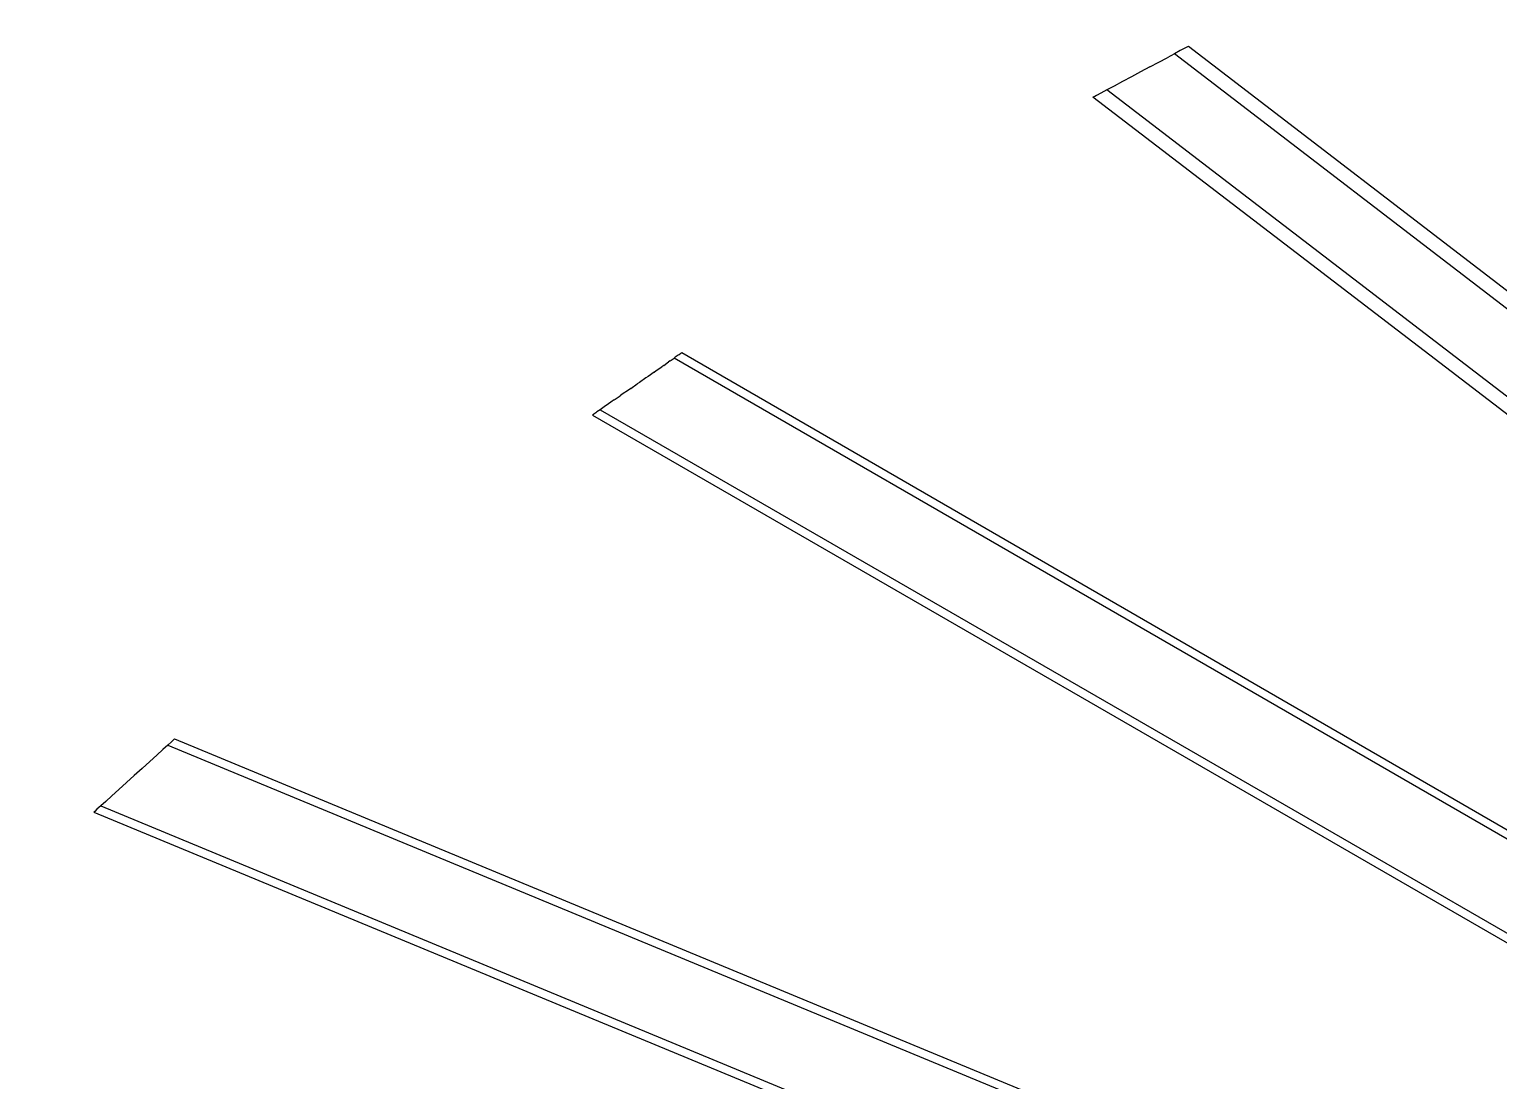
# Model space of a CAD drawing. Header units: inches. Extents: x 3324238 to 135265466, y -1036581 to 20094598.
# Drawn here: x 3354725.568 to 3354728.609, y -519083.549 to -519081.373 of the extents above; entities that cross this region are included whole.
import ezdxf

# ---------------------------------------------------------------- set-up
doc = ezdxf.new("R2010")
doc.units = ezdxf.units.IN
doc.header["$MEASUREMENT"] = 0
doc.layers.add('FURNITURE', color=32, linetype='Continuous', lineweight=13)

msp = doc.modelspace()

# ---------------------------------------------------------------- linework, layer by layer
for p, q in [((3354727.9647, -519081.4089, 0.0027), (3354727.9609, -519081.4109, 0.0027)), ((3354727.9666, -519081.4079, 0.0027), (3354727.9647, -519081.4089, 0.0027)), ((3354729.792, -519082.8092, 0.0027), (3354727.9666, -519081.4079, 0.0027)), ((3354727.8871, -519081.4504, 0.0027), (3354727.9056, -519081.4405, 0.0027)), ((3354727.9056, -519081.4405, 0.0027), (3354727.9227, -519081.4314, 0.0027)), ((3354727.9377, -519081.4234, 0.0027), (3354727.9227, -519081.4314, 0.0027)), ((3354727.9499, -519081.4168, 0.0027), (3354727.9377, -519081.4234, 0.0027)), ((3354729.7793, -519082.8362, 0.0027), (3354727.9377, -519081.4234, 0.0027)), ((3354727.9591, -519081.4119, 0.0027), (3354727.9499, -519081.4168, 0.0027)), ((3354727.9609, -519081.4109, 0.0027), (3354727.9591, -519081.4119, 0.0027)), ((3354727.8486, -519081.4709, 0.0027), (3354727.83, -519081.4808, 0.0027)), ((3354727.8678, -519081.4607, 0.0027), (3354727.8486, -519081.4709, 0.0027)), ((3354727.8871, -519081.4504, 0.0027), (3354727.8678, -519081.4607, 0.0027)), ((3354727.798, -519081.4979, 0.0027), (3354727.7857, -519081.5045, 0.0027)), ((3354727.813, -519081.49, 0.0027), (3354727.798, -519081.4979, 0.0027)), ((3354729.6199, -519082.8956, 0.0027), (3354727.798, -519081.4979, 0.0027)), ((3354727.83, -519081.4808, 0.0027), (3354727.813, -519081.49, 0.0027)), ((3354727.771, -519081.5124, 0.0027), (3354727.7691, -519081.5134, 0.0027)), ((3354729.5759, -519082.8968, 0.0027), (3354727.7691, -519081.5134, 0.0027)), ((3354727.7728, -519081.5114, 0.0027), (3354727.771, -519081.5124, 0.0027)), ((3354727.7766, -519081.5094, 0.0027), (3354727.7728, -519081.5114, 0.0027)), ((3354727.7857, -519081.5045, 0.0027), (3354727.7766, -519081.5094, 0.0027)), ((3354726.9109, -519082.0473, 0.0027), (3354726.9047, -519082.0517, 0.0027)), ((3354726.9124, -519082.0463, 0.0027), (3354726.9109, -519082.0473, 0.0027)), ((3354726.9162, -519082.0437, 0.0027), (3354726.9124, -519082.0463, 0.0027)), ((3354726.918, -519082.0424, 0.0027), (3354726.9162, -519082.0437, 0.0027)), ((3354729.079, -519083.2924, 0.0027), (3354726.918, -519082.0424, 0.0027)), ((3354726.861, -519082.0822, 0.0027), (3354726.8653, -519082.0792, 0.0027)), ((3354726.8653, -519082.0792, 0.0027), (3354726.8769, -519082.0711, 0.0027)), ((3354726.8807, -519082.0684, 0.0027), (3354726.8769, -519082.0711, 0.0027)), ((3354726.8807, -519082.0684, 0.0027), (3354726.8909, -519082.0613, 0.0027)), ((3354726.894, -519082.0591, 0.0027), (3354726.8909, -519082.0613, 0.0027)), ((3354726.894, -519082.0591, 0.0027), (3354726.9024, -519082.0533, 0.0027)), ((3354726.9047, -519082.0517, 0.0027), (3354726.9024, -519082.0533, 0.0027)), ((3354729.0735, -519083.3075, 0.0027), (3354726.9024, -519082.0533, 0.0027)), ((3354726.8124, -519082.1161, 0.0027), (3354726.8256, -519082.1069, 0.0027)), ((3354726.8304, -519082.1035, 0.0027), (3354726.8256, -519082.1069, 0.0027)), ((3354726.8436, -519082.0943, 0.0027), (3354726.8304, -519082.1035, 0.0027)), ((3354726.8483, -519082.0911, 0.0027), (3354726.8436, -519082.0943, 0.0027)), ((3354726.861, -519082.0822, 0.0027), (3354726.8483, -519082.0911, 0.0027)), ((3354726.7785, -519082.1397, 0.0027), (3354726.7743, -519082.1427, 0.0027)), ((3354726.7785, -519082.1397, 0.0027), (3354726.7903, -519082.1315, 0.0027)), ((3354726.7949, -519082.1283, 0.0027), (3354726.7903, -519082.1315, 0.0027)), ((3354726.8076, -519082.1194, 0.0027), (3354726.7949, -519082.1283, 0.0027)), ((3354726.8124, -519082.1161, 0.0027), (3354726.8076, -519082.1194, 0.0027)), ((3354726.7351, -519082.1701, 0.0027), (3354726.7333, -519082.1713, 0.0027)), ((3354726.7364, -519082.1691, 0.0027), (3354726.7351, -519082.1701, 0.0027)), ((3354726.7403, -519082.1664, 0.0027), (3354726.7364, -519082.1691, 0.0027)), ((3354726.7426, -519082.1648, 0.0027), (3354726.7403, -519082.1664, 0.0027)), ((3354726.7489, -519082.1604, 0.0027), (3354726.7426, -519082.1648, 0.0027)), ((3354726.7519, -519082.1583, 0.0027), (3354726.7489, -519082.1604, 0.0027)), ((3354726.7489, -519082.1604, 0.0027), (3354728.8965, -519083.4004, 0.0027)), ((3354726.7603, -519082.1524, 0.0027), (3354726.7519, -519082.1583, 0.0027)), ((3354726.764, -519082.1499, 0.0027), (3354726.7603, -519082.1524, 0.0027)), ((3354726.7743, -519082.1427, 0.0027), (3354726.764, -519082.1499, 0.0027)), ((3354726.7333, -519082.1713, 0.0027), (3354728.8666, -519083.4029, 0.0027)), ((3354725.8441, -519082.8639, 0.0027), (3354725.8314, -519082.8754, 0.0027)), ((3354725.8545, -519082.8545, 0.0027), (3354725.8441, -519082.8639, 0.0027)), ((3354725.8622, -519082.8475, 0.0027), (3354725.8545, -519082.8545, 0.0027)), ((3354725.8545, -519082.8545, 0.0027), (3354728.3813, -519083.9011, 0.0027)), ((3354725.8669, -519082.8432, 0.0027), (3354725.8622, -519082.8475, 0.0027)), ((3354725.8685, -519082.8417, 0.0027), (3354725.8669, -519082.8432, 0.0027)), ((3354725.8685, -519082.8417, 0.0027), (3354728.3859, -519083.8844, 0.0027)), ((3354725.817, -519082.8885, 0.0027), (3354725.8013, -519082.9027, 0.0027)), ((3354725.8314, -519082.8754, 0.0027), (3354725.817, -519082.8885, 0.0027)), ((3354725.785, -519082.9175, 0.0027), (3354725.7687, -519082.9322, 0.0027)), ((3354725.8013, -519082.9027, 0.0027), (3354725.785, -519082.9175, 0.0027)), ((3354725.7386, -519082.9595, 0.0027), (3354725.7259, -519082.971, 0.0027)), ((3354725.753, -519082.9464, 0.0027), (3354725.7386, -519082.9595, 0.0027)), ((3354725.7687, -519082.9322, 0.0027), (3354725.753, -519082.9464, 0.0027)), ((3354725.7078, -519082.9874, 0.0027), (3354725.703, -519082.9918, 0.0027)), ((3354725.7155, -519082.9804, 0.0027), (3354725.7078, -519082.9874, 0.0027)), ((3354725.7259, -519082.971, 0.0027), (3354725.7155, -519082.9804, 0.0027)), ((3354725.7155, -519082.9804, 0.0027), (3354728.2133, -519084.0151, 0.0027)), ((3354725.703, -519082.9918, 0.0027), (3354725.7014, -519082.9932, 0.0027)), ((3354725.7014, -519082.9932, 0.0027), (3354728.1769, -519084.0186, 0.0027))]:
    msp.add_line(p, q)
at = {"layer": 'FURNITURE', "lineweight": 30}
msp.add_arc((3354732.7531, -519086.6174, 0.0027), 12.0161, 2.96628, 177.03372, dxfattribs=at)

doc.saveas('drawing.dxf')
